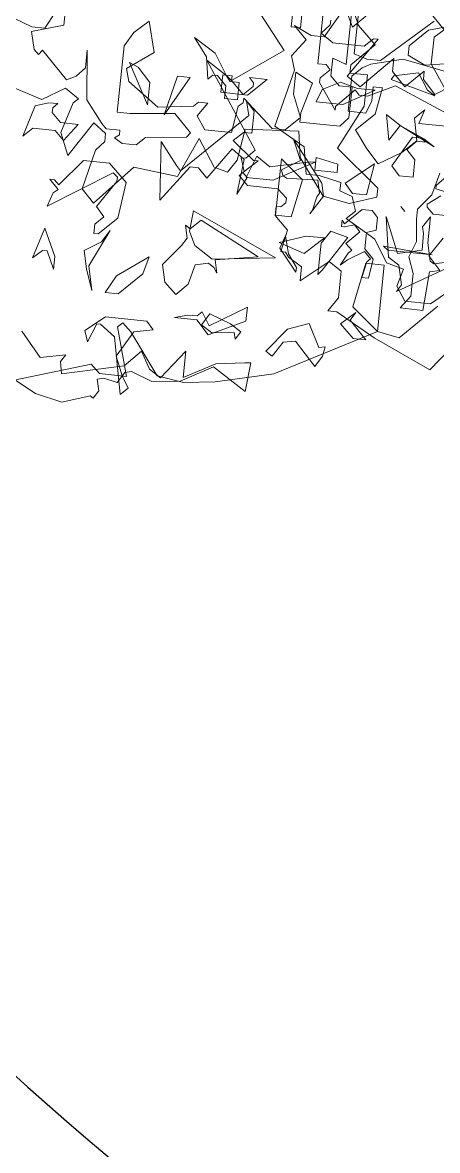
# Model space of a CAD drawing. Header units: metres. Extents: x 329311 to 330425, y 7396637 to 7397287.
# Drawn here: x 329860.561 to 329861.087, y 7397042.408 to 7397043.839 of the extents above; entities that cross this region are included whole.
import ezdxf

# ---------------------------------------------------------------- set-up
doc = ezdxf.new("R2010")
doc.units = ezdxf.units.M
doc.linetypes.add('CACHE2', pattern=[4.7625, 3.175, -1.5875])
doc.layers.get('0').update_dxf_attribs({"lineweight": 18})
doc.layers.add('ARBRE', color=251, linetype='Continuous', lineweight=13)
doc.layers.add('AXES+POTEAUX', color=6, linetype='CACHE2', lineweight=13)
doc.layers.add('VEGETAIS', color=3, linetype='Continuous')
pattern_1 = [(341.96263, (329827.33868, 7397103.38185), (0.0540704, 0.16604302), [0.127, -0.047625]), (71.96263, (329827.33868, 7397103.38185), (-0.16604302, 0.0540704), [0.127, -0.047625])]

# ---------------------------------------------------------------- blocks, each defined once
blk = doc.blocks.new('WMF26', base_point=(0, 0.0008))
at = {"color": 85}
for points in [[(9.9786, -11.7108), (9.7028, -11.9875), (9.5274, -11.9578), (8.756, -12.3728), (8.3048, -12.4823), (8.0578, -12.5119), (7.8462, -12.4823), (7.6066, -12.162), (7.5342, -12.097), (7.4979, -12.1332), (7.6066, -12.5119), (7.395, -12.5119), (7.3226, -12.4461), (6.6606, -12.6568)], [(2.8544, -11.1139), (2.7169, -11.2893), (2.2584, -11.0851), (1.9455, -10.9106), (1.873, -10.9106), (1.9455, -10.8019), (1.9455, -10.5903), (1.8434, -10.5245), (1.6326, -10.699), (1.6326, -10.5903), (1.5231, -10.5245), (1.4943, -10.4882), (1.4581, -10.4882), (1.4943, -10.3145), (1.3848, -10.2116), (1.3848, -10.1391), (1.4219, -10.1391), (1.4581, -10.1029), (1.4581, -10.0667), (1.3848, -10.0008), (1.1452, -10.0008), (1.072, -9.9284), (1.1082, -9.8921), (1.072, -9.7892), (1.1082, -9.7892), (1.1749, -9.7168), (0.7237, -9.0548), (0.8974, -9.1643), (0.9345, -9.1931), (1.3198, -8.9165), (1.0357, -8.5666)]]:
    blk.add_lwpolyline(points, dxfattribs=at)
at = {"color": 63}
for points in [[(10.1498, -9.1281), (10.4257, -9.5496), (10.3894, -9.7242), (10.2882, -9.688), (10.2157, -9.7892), (10.1787, -10.284), (10.0041, -10.387), (9.902, -10.0733), (9.7283, -9.8255), (9.7283, -9.6155), (9.8008, -9.5496), (9.5892, -9.3381)], [(9.0655, -9.4401), (9.1306, -9.5859), (9.2771, -9.7242), (9.1018, -9.8996), (9.1018, -9.9646), (9.2401, -9.9646), (9.2401, -10.2116), (9.0655, -10.5607), (9.4146, -10.8381), (9.4146, -10.9106), (9.203, -10.983), (8.9931, -10.9468), (8.7823, -10.6628), (8.7519, -10.4594), (8.3303, -10.4882), (8.2941, -10.736), (8.2282, -10.8381), (8.1195, -10.8085), (7.9812, -10.5977), (7.8429, -10.9106), (7.4938, -10.8744), (7.2098, -11.1872), (7.1085, -11.0851), (7.181, -10.7723), (7.246, -10.699), (7.246, -10.634), (7.1447, -10.5607), (6.9694, -10.8381), (6.8969, -10.6628), (6.9694, -10.4232), (7.0064, -10.387), (6.8969, -10.3145), (6.7224, -10.4232), (6.482, -10.3507)], [(2.9162, -10.5607), (2.6692, -10.7723), (2.465, -10.7723), (2.3926, -10.6628), (2.4288, -10.5245), (2.2913, -10.4882), (2.1818, -10.3145), (1.9414, -10.1754), (2.0072, -10.1103), (1.971, -10.0008), (1.8689, -9.9646), (1.8689, -9.8996), (1.6944, -9.8625), (1.5931, -9.8625), (1.5561, -9.6517), (1.3091, -9.5134), (1.4178, -9.0622), (1.3815, -8.9527), (1.4836, -8.8144), (1.3815, -8.7132), (1.5198, -8.7782), (1.6219, -8.7782), (1.7965, -8.4653)], [(1.8689, -8.2908), (1.8689, -8.8869), (1.971, -8.9165), (2.0805, -8.9165), (2.465, -8.5666)], [(2.7787, -8.5378), (2.4288, -8.6407), (2.2913, -8.7782), (2.2913, -8.8506), (2.4288, -8.9165), (2.8149, -8.8506)], [(2.8149, -8.989), (2.2551, -8.8869), (2.0072, -8.9527), (1.9414, -8.989), (1.8689, -9.0622), (1.8689, -9.3381), (2.0072, -9.3381), (2.0443, -9.2368), (2.0443, -9.1281), (2.1167, -9.1281), (2.0805, -9.3381), (1.9414, -9.4772), (2.0443, -9.6155), (2.1456, -9.7242), (2.3201, -9.6155), (2.4288, -9.5134), (2.3926, -9.3381), (2.465, -9.2656), (2.4288, -9.3751), (2.6692, -9.3751)], [(6.3733, -9.7892), (6.5849, -9.8625), (6.6862, -9.8625), (6.7586, -9.7242)], [(6.8311, -9.7242), (6.8311, -9.8255), (6.5849, -9.8996), (6.6211, -10.037), (6.6573, -10.0733), (6.6862, -10.037), (6.8969, -10.2478), (6.9694, -10.2116), (7.0352, -10.1391), (7.0352, -10.0008), (7.0723, -10.387), (7.2098, -10.5607), (7.246, -10.5977), (7.3555, -10.5977), (7.3555, -10.634), (7.3193, -10.6628), (7.3843, -10.699), (7.4938, -10.699), (7.5597, -10.634), (7.8791, -10.5977), (7.9088, -10.5607), (7.7696, -10.4232), (7.4205, -10.4594), (7.3193, -10.4594), (7.3193, -9.9358), (7.3843, -9.8255), (7.4938, -9.7242), (7.5597, -9.9646), (7.3555, -10.1103), (7.3843, -10.2116), (7.6321, -10.387), (7.9088, -10.3507), (7.945, -10.3145), (8.0175, -10.3145), (7.945, -10.4232), (8.0175, -10.5245), (8.2282, -10.5245), (8.2579, -10.3145), (8.2941, -10.284), (8.2941, -10.2478), (8.5419, -10.4594), (8.6432, -10.4594), (8.7519, -10.3507), (8.6794, -10.1754), (8.6794, -10.0008), (8.8185, -10.0733), (8.7519, -10.3145), (8.7519, -10.387), (9.0655, -10.387), (9.1306, -10.3145), (9.1306, -10.0733), (9.0293, -10.0733), (8.956, -10.0008), (8.956, -9.8625), (9.0655, -9.8996), (9.0655, -9.4772)], [(8.6794, -9.5496), (8.6794, -9.6517), (8.6069, -9.6517), (8.6069, -9.3381)], [(1.8327, -9.8255), (1.6582, -9.8255), (1.6582, -9.7242), (1.8327, -9.7604), (1.8327, -9.8255), (1.8327, -9.8255)], [(2.3563, -10.037), (2.3926, -10.0733), (2.3563, -10.037), (2.3563, -10.037)]]:
    blk.add_lwpolyline(points, dxfattribs=at)
at = {"color": 106}
for points in [[(0.9345, -9.1931), (1.0357, -9.2944), (1.1082, -9.222), (1.1082, -9.1931), (1.072, -9.1569), (1.2111, -9.1569), (1.072, -9.2944), (0.8612, -9.2944), (0.8612, -9.1569), (0.9345, -9.1569), (0.9345, -9.1931), (0.9345, -9.1931)], [(2.0624, -9.1528), (1.822, -9.2911), (1.6112, -9.2911), (1.6475, -9.1899), (1.7858, -9.1166), (1.9233, -9.1528), (2.0624, -9.1528), (2.0624, -9.1528)], [(9.2211, -9.4665), (9.0836, -9.604), (8.9816, -9.3932)], [(8.9091, -9.5678), (8.9091, -9.604), (8.8441, -9.6773), (8.9453, -9.7423), (9.1923, -9.7423), (9.259, -9.6773), (9.2952, -9.6773), (9.0836, -9.9901), (9.1923, -10.0626), (9.4327, -9.8148), (9.4327, -9.9177), (9.5422, -10.0263), (9.6797, -9.888), (9.6797, -9.9539), (9.7826, -10.0626), (9.8913, -9.9901)], [(9.8913, -10.2009), (9.469, -10.0263), (9.259, -10.1284), (9.1923, -10.1284), (9.1561, -10.0914), (9.0178, -10.2371), (9.0178, -10.2659), (8.8729, -10.0626), (8.8729, -10.0263), (8.9453, -9.9539), (8.9091, -9.9177), (8.8441, -9.9177), (8.8441, -9.2911)], [(1.6162, -9.7629), (1.6524, -9.7629), (1.3395, -9.9382), (1.1279, -9.9382), (1.1938, -9.7629), (1.3033, -9.8353), (1.6162, -9.7629), (1.6162, -9.7629)], [(2.6881, -9.7678), (2.6149, -9.846), (2.6149, -9.8724), (2.74, -9.8946)], [(2.6618, -9.921), (2.5622, -9.9992), (2.5622, -10.0206), (2.6149, -10.0725), (2.74, -10.0725)], [(2.7145, -10.2511), (2.6149, -10.3993), (2.7145, -10.5039), (2.6354, -10.5245), (2.6149, -10.8299), (2.4354, -10.8299), (2.5095, -10.7303), (2.5095, -10.5508), (2.4617, -10.4248), (2.5095, -10.298), (2.4889, -10.1251), (2.4889, -10.0461), (2.5885, -9.921), (2.6354, -9.7464)], [(8.1451, -10.0914), (8.1739, -10.1284), (8.2463, -10.1284), (8.2463, -10.2659), (8.1451, -10.2659), (8.1451, -10.1647), (8.0726, -10.0914), (8.0356, -10.0914), (7.9993, -10.1284), (7.9705, -9.9539), (7.861, -9.8148), (8.0356, -9.9177), (8.1451, -10.0914), (8.1451, -10.0914)], [(9.6377, -9.9053), (9.7217, -10.0338), (9.7835, -10.0716), (9.4286, -9.9811), (9.4476, -9.9506), (9.6377, -9.9053), (9.6377, -9.9053)], [(7.5482, -10.2009), (7.5482, -10.3763), (7.3736, -10.0626), (7.4469, -10.0914), (7.5482, -10.2009), (7.5482, -10.2009)], [(2.1843, -10.1441), (2.1843, -10.2437), (2.111, -10.27), (2.111, -10.3968), (2.1843, -10.4709), (2.1629, -10.6224), (2.111, -10.6224), (2.1373, -10.4965), (2.1629, -10.4709), (2.111, -10.4182), (1.9842, -10.4965), (1.9315, -10.5442), (1.9842, -10.4446), (2.0105, -10.4182), (1.9578, -10.3705), (2.0583, -10.27), (2.0105, -10.2182), (1.9315, -10.2437), (1.9109, -10.2437), (1.9109, -10.1918), (1.9315, -10.2182), (2.0583, -10.0922), (2.1373, -10.0922), (2.1843, -10.1441), (2.1843, -10.1441)], [(7.6865, -10.4413), (7.7589, -10.1284), (7.861, -10.1284), (7.6865, -10.4413), (7.6865, -10.4413)], [(9.5373, -10.331), (9.7324, -10.4174), (9.8189, -10.4709), (9.5373, -10.331), (9.4607, -10.4545), (9.4204, -10.2577), (9.5373, -10.331), (9.5373, -10.331)], [(1.6425, -10.4833), (1.4383, -10.4182), (1.6425, -10.3458), (1.7882, -10.3458), (1.6425, -10.4833), (1.6425, -10.4833)], [(8.3855, -10.5137), (8.3196, -10.5137), (8.2463, -10.5862), (8.4217, -10.7245), (8.4579, -10.7245), (8.3492, -10.8266), (8.3855, -10.8637), (8.3196, -11.0012), (8.3492, -10.7245), (8.2463, -10.6521), (8.0726, -10.8999), (7.9993, -10.8266), (7.9343, -10.8266), (7.7227, -11.1107), (7.6865, -10.6521), (7.8248, -10.8266), (7.861, -10.8637), (8.3492, -10.3763), (8.3196, -10.2659), (8.3855, -10.3392), (8.3855, -10.5137), (8.3855, -10.5137)], [(9.7464, -10.4413), (9.6797, -10.4413), (9.6073, -10.5137), (9.6797, -10.5862), (9.6797, -10.7245), (9.5711, -10.7245), (9.5052, -10.6521), (9.6435, -10.4125), (9.7168, -10.4125), (9.7464, -10.4413), (9.7464, -10.4413)], [(6.8129, -10.4775), (6.8129, -10.5137), (6.8862, -10.5862), (7.0245, -10.5862), (6.9224, -10.7245), (6.85, -10.6521), (6.6754, -10.6521), (6.603, -10.7245), (6.6754, -10.4775), (6.7767, -10.4413), (6.85, -10.4413), (6.8129, -10.4775), (6.8129, -10.4775)], [(8.9231, -11.0629), (8.9453, -10.9567), (8.9643, -10.9262), (8.9404, -10.8258), (8.6942, -10.8365), (8.6638, -10.8176), (8.6481, -10.7739), (8.7873, -10.6875), (8.7156, -10.5245), (8.9717, -10.8455), (8.9956, -10.9452), (8.9033, -11.0934), (8.9231, -11.0629), (8.9231, -11.0629)], [(8.7626, -11.1329), (8.6391, -11.1329), (8.6391, -10.6875), (8.8194, -10.8365), (8.7626, -11.1329), (8.7626, -11.1329)], [(9.2211, -10.8999), (9.1561, -10.8266), (9.3677, -10.6521), (9.3315, -10.8999), (9.2211, -10.8999), (9.2211, -10.8999)], [(6.7545, -12.246), (6.92, -12.4345), (7.1167, -12.3926), (7.0822, -12.4494), (7.0995, -12.5457), (7.5803, -12.4321), (7.7029, -12.302), (7.782, -12.437), (7.875, -12.4946), (8.0496, -12.2682), (8.0504, -12.4749), (8.2941, -12.3423), (8.5189, -12.3102), (8.5658, -12.3045), (8.5452, -12.5325), (8.2784, -12.367), (8.0314, -12.5053), (7.81, -12.5309), (7.642, -12.4708), (7.5926, -12.4823), (7.5391, -12.5687), (7.4329, -12.5457), (7.3827, -12.558), (7.4033, -12.6478), (7.3654, -12.7095), (7.3407, -12.6947), (7.1258, -12.7663), (6.9134, -12.7211), (6.5709, -12.5432)], [(7.4469, -11.0012), (7.4098, -11.2852), (7.2715, -11.4235), (7.2353, -11.4235), (7.2353, -11.3511), (7.3003, -11.2852), (7.2353, -11.2127), (7.3736, -11.0012), (7.3736, -10.9649), (7.3374, -10.9361), (6.85, -11.249), (6.8862, -11.1395), (6.9224, -11.1107), (6.85, -11.0374), (6.8862, -11.0374), (6.9224, -11.0736), (7.097, -10.8637), (7.3003, -10.8637), (7.4469, -11.0012), (7.4469, -11.0012)], [(9.641, -11.4219), (9.5546, -11.3683), (9.5019, -11.053), (9.6204, -11.3321), (9.8106, -11.2868), (9.8065, -11.1559), (9.7942, -11.1049), (9.8477, -11.0184), (9.8493, -11.2251), (9.8823, -11.3651), (9.9127, -11.384), (10.0527, -11.3511), (10.2314, -11.0077), (10.3474, -11.2078), (9.6427, -11.6285), (9.6764, -11.5725), (9.641, -11.4219), (9.641, -11.4219)], [(7.9952, -11.1658), (7.9804, -11.3272), (8.0331, -11.4367), (8.1813, -11.5281), (8.6736, -11.4647), (7.9952, -11.1658), (7.9952, -11.1658)], [(9.0474, -11.5248), (9.0178, -11.561), (9.0178, -11.3148), (9.0836, -11.2127), (9.2211, -11.249), (9.0474, -11.5248), (9.0474, -11.5248)], [(8.5378, -11.4713), (8.2035, -11.5314), (8.2274, -11.6326), (8.1986, -11.5906), (8.1541, -11.5618), (8.0529, -11.5865), (8.0133, -11.7413), (7.9244, -11.8343), (7.8306, -11.7454), (7.7976, -11.6088), (7.9285, -11.4474), (7.9672, -11.3848), (7.9434, -11.2835), (7.9837, -11.3082), (8.0611, -11.2333), (8.5378, -11.4713), (8.5378, -11.4713)], [(8.8441, -11.5248), (8.8441, -11.561), (8.6975, -11.3873), (8.7337, -11.2852), (8.77, -11.4235), (8.8441, -11.5248), (8.8441, -11.5248)], [(9.5422, -11.3148), (9.5052, -11.2852), (9.8913, -11.3148), (9.5422, -11.3148), (9.5422, -11.3148)], [(7.1752, -11.5651), (7.3028, -11.482), (7.3604, -11.3889), (7.223, -11.6812), (7.2682, -11.8706), (7.2081, -11.7059), (7.1752, -11.5651), (7.1752, -11.5651)], [(6.9513, -11.7364), (6.8862, -11.5989), (6.85, -11.5989), (6.7767, -11.6639), (6.85, -11.4235), (6.9513, -11.6351), (6.9513, -11.7364), (6.9513, -11.7364)], [(9.3817, -11.4342), (9.5274, -11.4342), (9.5274, -11.9578), (9.3166, -11.7841), (9.3817, -11.4342), (9.3817, -11.4342)], [(7.4757, -11.8747), (7.3736, -11.8747), (7.4469, -11.7364), (7.6865, -11.561), (7.6503, -11.7001), (7.4757, -11.8747), (7.4757, -11.8747)], [(9.4451, -12.0303), (9.343, -12.0303), (9.2343, -11.9274), (9.343, -11.8261), (9.3068, -11.8912), (9.4451, -12.0303), (9.4451, -12.0303)], [(8.2101, -12.1225), (8.1088, -12.013), (7.9343, -12.013), (8.0356, -11.9834), (8.1088, -11.9834), (8.1451, -11.9471), (8.2101, -12.0492), (8.4942, -11.8747), (8.4942, -11.9834), (8.2101, -12.1225), (8.2101, -12.1225)], [(8.2076, -11.9554), (8.3764, -12.0171), (8.4629, -12.0706), (8.4242, -12.1324), (8.4126, -12.0822), (8.2373, -12.1027), (8.1508, -12.0492), (8.2076, -11.9554), (8.2076, -11.9554)], [(8.8243, -12.0114), (8.9898, -11.9513), (9.0845, -12.1299), (9.1339, -12.1184), (9.1207, -12.195), (9.0672, -12.2814), (8.8976, -12.1003), (8.8013, -12.1176), (8.728, -12.2345), (8.6728, -12.2007), (8.8243, -12.0114), (8.8243, -12.0114)], [(7.7779, -12.1274), (7.6297, -12.1579), (7.5119, -12.3621), (7.5737, -12.5111), (7.6297, -12.6033), (7.5737, -12.6593), (7.4815, -12.2139), (7.3629, -12.1274), (7.3325, -12.1274), (7.2765, -12.2756), (7.246, -12.1892), (7.3942, -12.0657), (7.7219, -12.0657), (7.7779, -12.1274), (7.7779, -12.1274)]]:
    blk.add_lwpolyline(points, dxfattribs=at)
blk = doc.blocks.new('T2_02')
at = {"xscale": 0.3499999999999943, "yscale": 0.3499999999999943, "zscale": 0.3499999999999943}
blk.add_blockref('WMF26', (-2.2399, 1.997), dxfattribs=at)

msp = doc.modelspace()

# ---------------------------------------------------------------- hatches: boundary and pattern name
at = {"layer": 'AXES+POTEAUX'}
h = msp.add_hatch(dxfattribs=at)
h.set_pattern_fill('ANGLE', color=253, scale=0.025)
h.set_pattern_definition(pattern_1)
edge = h.paths.add_edge_path()
edge.add_line((329850.6521, 7397051.5264), (329866.1448, 7397046.453))
edge.add_line((329864.5976, 7397047.8459), (329852.057, 7397051.9296))
edge.add_line((329861.3389, 7397048.907), (329859.8397, 7397049.3952))
edge.add_line((329865.0576, 7397049.1489), (329864.5976, 7397047.8459))
edge.add_line((329866.1448, 7397046.453), (329866.4378, 7397047.3639))
edge.add_line((329866.4378, 7397047.3639), (329869.0187, 7397046.5336))
edge.add_line((329870.9492, 7397047.2304), (329865.0576, 7397049.1489))
edge.add_line((329869.0187, 7397046.5336), (329868.7254, 7397045.6064))
edge.add_line((329868.7254, 7397045.6064), (329874.2876, 7397043.8012))
edge.add_line((329875.0309, 7397044.4484), (329870.5214, 7397045.9169))
edge.add_line((329870.5214, 7397045.9169), (329870.9492, 7397047.2304))
edge.add_line((329874.2876, 7397043.8012), (329873.5994, 7397041.6878))
edge.add_line((329875.298, 7397041.1347), (329875.7585, 7397042.549))
edge.add_line((329875.7585, 7397042.549), (329876.1582, 7397042.4188))
edge.add_line((329876.1582, 7397042.4188), (329876.6974, 7397044.1394))
edge.add_line((329876.6974, 7397044.1394), (329876.5032, 7397044.1659))
edge.add_line((329876.5032, 7397044.1659), (329875.0889, 7397044.6264))
edge.add_line((329875.0889, 7397044.6264), (329875.0309, 7397044.4484))
edge.add_line((329873.5994, 7397041.6878), (329875.298, 7397041.1347))
edge.add_line((329848.3439, 7397053.2343), (329850.9292, 7397052.4026))
edge.add_line((329850.9292, 7397052.4026), (329850.6521, 7397051.5264))
edge.add_line((329852.057, 7397051.9296), (329852.4849, 7397053.2434))
edge.add_line((329852.4849, 7397053.2434), (329832.0228, 7397059.8777))
edge.add_line((329831.3186, 7397057.8526), (329848.0786, 7397052.3955))
edge.add_line((329848.0786, 7397052.3955), (329848.3439, 7397053.2343))
edge.add_line((329831.359, 7397057.8394), (329832.0229, 7397059.8644))
h = msp.add_hatch(dxfattribs=at)
h.set_pattern_fill('ANGLE', color=253, scale=0.025)
h.set_pattern_definition(pattern_1)
edge = h.paths.add_edge_path()
edge.add_line((329826.7385, 7397041.2079), (329842.2426, 7397036.1779))
edge.add_line((329846.8442, 7397037.6251), (329826.8826, 7397044.0928))
edge.add_line((329826.7385, 7397041.2079), (329826.8826, 7397044.0928))
edge.add_line((329844.8123, 7397035.297), (329860.3047, 7397030.2222))
edge.add_line((329859.606, 7397032.0674), (329846.4153, 7397036.308))
edge.add_line((329845.088, 7397036.1686), (329844.8123, 7397035.297))
edge.add_line((329842.5027, 7397037.0002), (329845.088, 7397036.1686))
edge.add_line((329846.4153, 7397036.308), (329846.8442, 7397037.6251))
edge.add_line((329862.8868, 7397029.3806), (329868.6707, 7397027.4942))
edge.add_line((329868.6707, 7397027.4942), (329868.1393, 7397025.8622))
edge.add_line((329868.1393, 7397025.8622), (329869.8371, 7397025.3093))
edge.add_line((329869.8371, 7397025.3093), (329870.2976, 7397026.7236))
edge.add_line((329870.4296, 7397026.6807), (329870.9966, 7397028.5012))
edge.add_line((329870.9966, 7397028.5012), (329869.4474, 7397029.0057))
edge.add_line((329869.3891, 7397028.8268), (329864.8797, 7397030.2953))
edge.add_line((329864.8797, 7397030.2953), (329865.243, 7397031.6298))
edge.add_line((329865.243, 7397031.6298), (329860.0176, 7397033.3314))
edge.add_line((329860.0176, 7397033.3314), (329859.606, 7397032.0674))
edge.add_line((329860.3047, 7397030.2222), (329860.5922, 7397031.1312))
edge.add_line((329860.5922, 7397031.1312), (329863.1775, 7397030.2996))
edge.add_line((329863.1775, 7397030.2996), (329862.8868, 7397029.3806))
edge.add_line((329842.2426, 7397036.1779), (329842.5027, 7397037.0002))
edge.add_line((329869.4474, 7397029.0057), (329869.3891, 7397028.8268))

# ---------------------------------------------------------------- linework, layer by layer
at = {"layer": 'VEGETAIS'}
for points in [[(329853.356, 7397046.2003), (329864.5148, 7397043.7038), (329861.5651, 7397041.9526), (329858.2167, 7397044.4363), (329853.8269, 7397044.1193), (329853.356, 7397046.2003)], [(329852.8964, 7397041.2672), (329857.6581, 7397043.125), (329861.0745, 7397040.4459), (329865.2215, 7397042.3465), (329867.8261, 7397036.3211), (329861.7257, 7397038.1446), (329852.8964, 7397041.2672)]]:
    msp.add_spline(points, degree=3, dxfattribs=at)

# ---------------------------------------------------------------- block references
at = {"layer": 'ARBRE', "xscale": 0.4621142716754235, "yscale": 0.4621142716754235, "zscale": 0.4621142716754235, "rotation": 354.0121026411171}
for p in [(329860.6133, 7397044.5054), (329861.764, 7397044.2343)]:
    msp.add_blockref('T2_02', p, dxfattribs=at)

doc.saveas('drawing.dxf')
